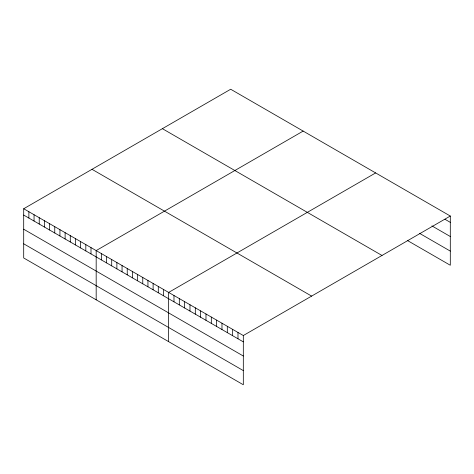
<?xml version="1.0" encoding="UTF-8"?>
<svg xmlns="http://www.w3.org/2000/svg" width="474" height="474" viewBox="0 0 474 474"><rect width="100%" height="100%" fill="white"/><g stroke="black" fill="none" stroke-linecap="round" stroke-linejoin="round"><path stroke-width="0.71" d="M23.7 208.744L243.316 335.533L243.316 384.758L23.7 257.969L23.7 208.744L230.684 89.242L450.3 216.031L450.3 265.256L407.634 240.626M303.159 131.085L96.175 250.586L96.175 299.805M375.633 172.927L168.643 292.428L168.643 341.647M243.316 335.533L450.3 216.031M444.968 219.278L450.3 222.359M431.927 225.908L450.3 236.514M419.484 233.309L450.3 251.102M162.381 128.673L381.997 255.468M92.003 169.307L311.619 296.102M23.7 215.066L243.316 341.861M23.7 229.22L243.316 356.015M23.7 243.808L243.316 370.603M237.984 332.458L237.984 338.78M232.651 329.377L232.651 335.699M227.313 326.296L227.313 332.624M221.98 323.221L221.98 329.543M216.648 320.14L216.648 326.462M211.315 317.059L211.315 323.381M205.983 313.984L205.983 320.306M200.65 310.903L200.65 317.224M195.312 307.822L195.312 314.144M189.979 304.741L189.979 311.068M184.647 301.665L184.647 307.987M179.314 298.584L179.314 304.906M173.982 295.503L173.982 301.825M163.471 289.436L163.471 295.758M158.292 286.45L158.292 292.772M153.114 283.458L153.114 289.78M147.941 280.472L147.941 286.794M142.763 277.48L142.763 283.808M137.584 274.493L137.584 280.815M132.412 271.507L132.412 277.829M127.233 268.515L127.233 274.837M122.055 265.529L122.055 271.851M116.882 262.537L116.882 268.865M111.704 259.551L111.704 265.873M106.526 256.558L106.526 262.886M101.347 253.572L101.347 259.894M90.996 247.594L90.996 253.916M85.818 244.608L85.818 250.93M80.645 241.616L80.645 247.943M75.467 238.629L75.467 244.951M70.288 235.643L70.288 241.965M65.116 232.651L65.116 238.973M59.937 229.665L59.937 235.987M54.759 226.673L54.759 232.995M49.58 223.687L49.58 230.008M44.408 220.694L44.408 227.022M39.229 217.708L39.229 224.03M34.051 214.722L34.051 221.044M28.878 211.73L28.878 218.052"/></g></svg>
